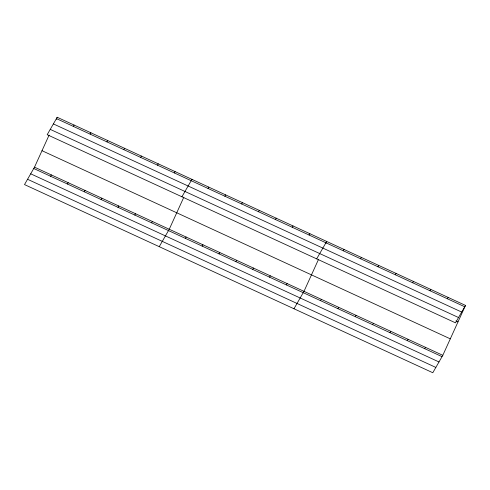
<?xml version="1.0" encoding="UTF-8"?>
<svg xmlns="http://www.w3.org/2000/svg" width="490" height="490" viewBox="0 0 490 490"><rect width="100%" height="100%" fill="white"/><g stroke="black" fill="none" stroke-linecap="round" stroke-linejoin="round"><path stroke-width="0.73" d="M465.5 305.417L455.486 322.837L47.187 134.689L57.208 117.269L465.5 305.417L442.813 355.311L432.793 372.731L24.5 184.583L34.514 167.164L49.104 135.087M56.27 119.327L57.208 117.269M183.836 197.182L169.252 229.253L159.238 246.672M191.321 180.73L191.945 179.358L181.925 196.778M318.574 259.271L303.99 291.342L293.976 308.761M325.746 243.506L326.683 241.448L316.663 258.867M73.279 126.371L74.051 125.03M50.586 176.259L51.358 174.924M90.123 134.131L90.889 132.79M67.43 184.02L68.202 182.684M106.961 141.892L107.733 140.55M84.274 191.786L85.046 190.445M123.805 149.652L124.576 148.311M101.118 199.546L101.883 198.205M140.648 157.413L141.414 156.077M117.955 207.307L118.727 205.965M157.492 165.173L158.258 163.838M134.799 215.067L135.571 213.726M174.33 172.933L175.102 171.598M151.643 222.828L152.408 221.492M208.017 188.46L208.783 187.119M185.324 238.348L186.096 237.013M224.855 196.221L225.627 194.879M202.168 246.115L202.94 244.773M241.699 203.981L242.47 202.639M219.012 253.875L219.777 252.534M258.542 211.741L259.314 210.406M235.849 261.636L236.621 260.294M275.386 219.502L276.152 218.166M252.693 269.396L253.465 268.055M292.224 227.262L292.996 225.927M269.537 277.156L270.309 275.821M309.068 235.029L309.839 233.687M286.381 284.917L287.146 283.581M343.263 250.782L344.035 249.447M320.57 300.676L321.342 299.335M360.615 258.781L361.387 257.44M337.922 308.675L338.694 307.334M377.968 266.774L378.739 265.439M355.281 316.669L356.046 315.327M395.32 274.774L396.091 273.432M372.633 324.668L373.398 323.327M412.672 282.767L413.444 281.432M389.985 332.661L390.751 331.326M430.024 290.766L430.796 289.425M407.337 340.66L408.103 339.319M447.376 298.765L448.148 297.424M424.689 348.653L425.455 347.318M56.436 118.605L464.728 306.758M53.386 123.915L461.678 312.063M50.243 129.378L458.536 317.532M455.933 320.926L458.015 321.887M42.005 150.693L450.298 338.847M34.514 167.164L442.813 355.311M33.749 168.499L442.041 356.653M30.692 173.809L438.991 361.957M27.55 179.273L435.843 367.427"/></g></svg>
